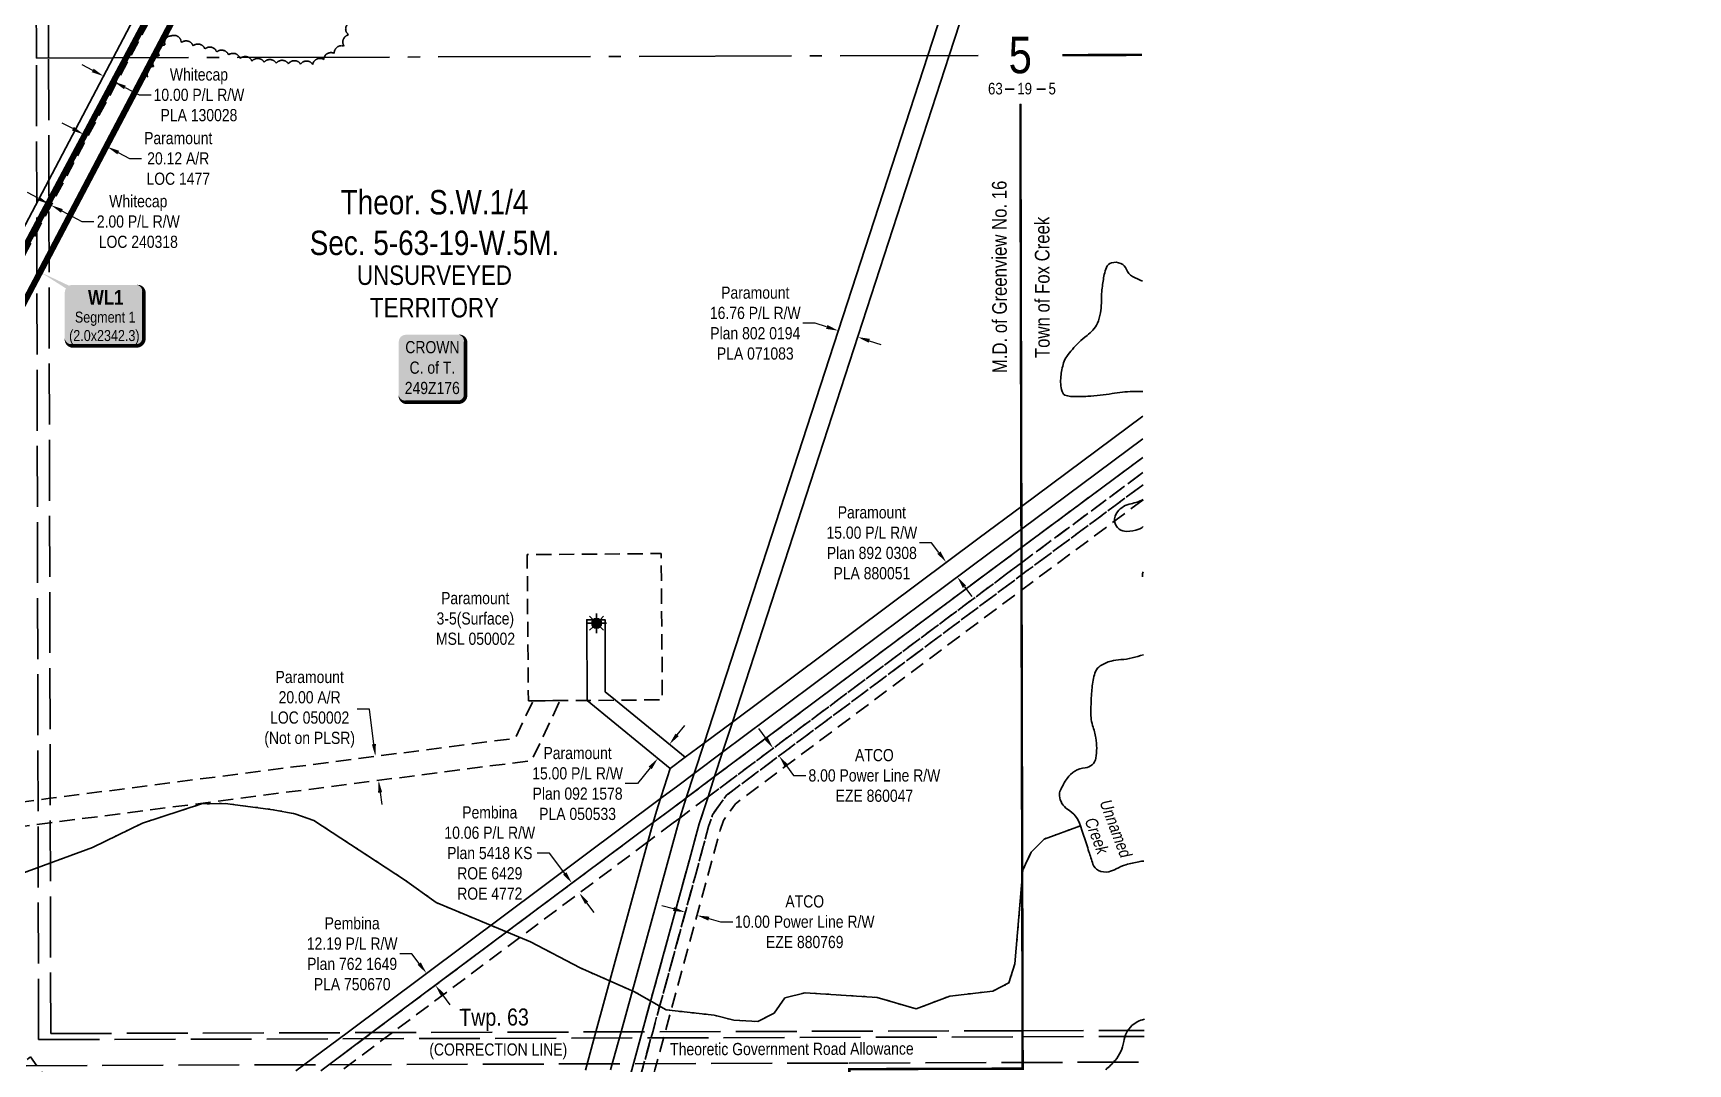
# Model space of a CAD drawing. Extents: x 507881 to 521259, y 6022177 to 6031356.
# Drawn here: x 509786 to 511145, y 6029624 to 6030470 of the extents above; entities that cross this region are included whole.
import ezdxf
from ezdxf.enums import TextEntityAlignment as Align

# ---------------------------------------------------------------- set-up
doc = ezdxf.new("R2010")
doc.units = 0
doc.header["$LTSCALE"] = 5
doc.header["$PDMODE"] = 3
doc.header["$PDSIZE"] = 30
for name, pattern in [('0', [1, 1, 0]), ('BORDER2', [22.225, 6.35, -3.175, 6.35, -3.175, 0, -3.175]), ('foc-ACCESSROAD', [3.75, 2.5, -1.25]), ('foc-FLOWLINE', [3.75, 2.5, -1.25]), ('foc-QUARTERLINE', [33, 25, -3, 2, -3]), ('foc-UNSURVEYED', [12.5, 10, -2.5]), ('foc-WHEELTRACKS', [2, 0.4, -1.6])]:
    doc.linetypes.add(name, pattern=pattern)
doc.layers.get('Defpoints').update_dxf_attribs({"color": 9})
for name, color, linetype in [('10', 1, 'Continuous'), ('9', 3, 'Continuous'), ('AS-OWNER', 7, 'Continuous'), ('C-FLOWLINE', 13, 'foc-FLOWLINE'), ('C-RW', 13, 'Continuous'), ('C-SYMBOL', 7, 'Continuous'), ('CG-NOTES', 7, 'Continuous'), ('D-TXT', 6, 'Continuous'), ('F-AR', 190, 'foc-ACCESSROAD'), ('F-EZE', 190, 'foc-FLOWLINE'), ('F-RW', 190, 'Continuous'), ('F-WS', 190, 'foc-ACCESSROAD'), ('F-WS-S', 190, 'Continuous'), ('L-33', 7, 'Continuous'), ('L-QSEC', 8, 'foc-QUARTERLINE'), ('L-ROAD-T', 7, 'Continuous'), ('L-SECLBL', 7, 'Continuous'), ('L-UNS-T', 3, 'Continuous'), ('L-USEC', 7, 'foc-UNSURVEYED'), ('T-BUSH', 110, '0'), ('T-CREEK', 160, 'Continuous'), ('T-WATER-P3', 160, 'foc-WHEELTRACKS'), ('T-WATER-T', 170, 'Continuous')]:
    doc.layers.add(name, color=color, linetype=linetype)
doc.layers.add('AS-COUNTY', color=7, linetype='BORDER2', lineweight=60, true_color=0xcc33ff)
for name, color, linetype, lineweight in [('C-RW-T', 13, 'Continuous', 9), ('F-AR-T', 190, 'Continuous', 9), ('F-EZE-T', 190, 'Continuous', 9), ('F-RW-T', 190, 'Continuous', 9)]:
    doc.layers.add(name, color=color, linetype=linetype, lineweight=lineweight)
doc.layers.add('P-PROPOSED-WL1', color=7, linetype='Continuous', true_color=0xff1414)
doc.styles.add('175L', font='ARIALN.TTF', dxfattribs={"height": 20})
doc.styles.add('240', font='ARIALN.TTF', dxfattribs={"height": 30})
doc.styles.add('80', font='ARIALN.TTF', dxfattribs={"height": 10})
doc.styles.add('80CG', font='ARIALN.TTF', dxfattribs={"height": 10})
doc.styles.add('80L', font='ARIALN.TTF', dxfattribs={"height": 10})
doc.styles.add('BOLD', font='ARIALNB.TTF')
doc.styles.add('foc-LtypeFont', font='ARIALN.TTF', dxfattribs={"height": 7.35})
doc.styles.add('SIMPLEX', font='ARIALN.TTF')
doc.linetypes.add('foc-TOPO-flowdirection-NOLINE', pattern='A,0,[">",foc-LtypeFont,S=0.3,R=0,X=0,Y=-0.945],-20,[">",foc-LtypeFont,S=0.3,R=0,X=0,Y=-0.945],0', length=20)
doc.dimstyles.new('Compass 5 000', dxfattribs={"dimscale": 5, "dimtxt": 9, "dimasz": 2, "dimexe": 0.2, "dimexo": 0.0625, "dimgap": 0.5, "dimtad": 0, "dimtih": 1, "dimtoh": 1, "dimzin": 0, "dimdsep": 46, "dimtxsty": '80CG', "dimcen": 0.1, "dimse1": 1, "dimse2": 1, "dimclrd": 256, "dimclrt": 256, "dimaunit": 1, "dimadec": 4, "dimazin": 0, "dimtfac": 0.06, "dimtofl": 0, "dimtmove": 0, "dimatfit": 1, "dimfxl": 0.2, "dimtolj": 1, "dimtzin": 0, "dimlwd": -1, "dimarcsym": 0})

# ---------------------------------------------------------------- blocks, each defined once
blk = doc.blocks.new('L-SECLBL')
at = {"layer": '9', "color": 7}
for p, q in [((-5.1, -27.8), (-12.3, -27.8)), ((20.7, -27.8), (13.5, -27.8))]:
    blk.add_line(p, q, dxfattribs=at)
at = {"layer": '10', "color": 2, "style": 'SIMPLEX'}
blk.add_attdef('SEC', text='', height=30, dxfattribs=at).set_placement((0, 0), align=Align.MIDDLE)
at = {"layer": '10', "color": 5, "style": '80L'}
blk.add_attdef('TWP', text='', height=9.5, dxfattribs=at).set_placement((-14.4, -27.4), align=Align.MIDDLE_RIGHT)
blk.add_attdef('RGE', text='', height=9.5, dxfattribs=at).set_placement((3.6, -27.4), align=Align.MIDDLE_CENTER)
blk.add_attdef('MER', text='', height=9.5, dxfattribs=at).set_placement((23.2, -27.4), align=Align.MIDDLE_LEFT)
blk = doc.blocks.new('*D1005')
at = {"layer": 'Defpoints', "color": 0, "transparency": 16777216}
for p in [(510033.2, 6029871.8), (510035.8, 6029852), (510069.6, 6029856.4)]:
    blk.add_point(p, dxfattribs=at)
at = {"layer": 'F-AR-T', "transparency": 16777216}
for p, q in [((510062.1, 6029914.8), (510052.1, 6029914.8)), ((510065.8, 6029886.1), (510062.1, 6029914.8)), ((510070.9, 6029846.5), (510072.2, 6029836.6))]:
    blk.add_line(p, q, dxfattribs=at)
for points in [[(510067.4, 6029886.3), (510064.1, 6029885.9), (510067, 6029876.2)], [(510072.5, 6029846.7), (510069.2, 6029846.3), (510069.6, 6029856.4)]]:
    blk.add_solid(points, dxfattribs=at)
at = {"layer": 'F-AR-T', "transparency": 16777216, "insert": (510013, 6029914.8), "char_height": 10, "attachment_point": 5, "style": '80CG'}
blk.add_mtext('\\A1;Paramount\\P20.00 A/R\\PLOC 050002\\P(Not on PLSR)', dxfattribs=at)
blk = doc.blocks.new('*D1006')
at = {"layer": 'Defpoints', "color": 0, "transparency": 16777216}
for p in [(509816.5, 6030366.3), (509847, 6030376.5), (509836.2, 6030355.9)]:
    blk.add_point(p, dxfattribs=at)
at = {"layer": 'F-AR-T', "transparency": 16777216}
for p, q in [((509818.5, 6030391.5), (509809.7, 6030396.1)), ((509855.8, 6030371.8), (509865, 6030367)), ((509865, 6030367), (509875, 6030367))]:
    blk.add_line(p, q, dxfattribs=at)
for points in [[(509819.3, 6030393), (509817.8, 6030390), (509827.4, 6030386.8)], [(509856.6, 6030373.3), (509855.1, 6030370.4), (509847, 6030376.5)]]:
    blk.add_solid(points, dxfattribs=at)
at = {"layer": 'F-AR-T', "transparency": 16777216, "insert": (509905.1, 6030367), "char_height": 10, "attachment_point": 5, "style": '80CG'}
blk.add_mtext('\\A1;Paramount\\P20.12 A/R\\PLOC 1477', dxfattribs=at)
blk = doc.blocks.new('*D1009')
at = {"layer": 'Defpoints', "color": 0, "transparency": 16777216}
for p in [(510322.2, 6029751), (510331.1, 6029745.5), (510331.9, 6029748.4)]:
    blk.add_point(p, dxfattribs=at)
at = {"layer": 'F-EZE-T', "transparency": 16777216}
for p, q in [((510311.8, 6029750.8), (510302.1, 6029753.4)), ((510340.7, 6029742.9), (510350.4, 6029740.3)), ((510350.4, 6029740.3), (510360.4, 6029740.3))]:
    blk.add_line(p, q, dxfattribs=at)
for points in [[(510312.2, 6029752.4), (510311.3, 6029749.2), (510321.4, 6029748.2)], [(510341.2, 6029744.5), (510340.3, 6029741.3), (510331.1, 6029745.5)]]:
    blk.add_solid(points, dxfattribs=at)
at = {"layer": 'F-EZE-T', "transparency": 16777216, "insert": (510419.5, 6029740.3), "char_height": 10, "attachment_point": 5, "style": '80CG'}
blk.add_mtext('\\A1;ATCO\\P10.00 Power Line R/W\\PEZE 880769', dxfattribs=at)
blk = doc.blocks.new('*D1010')
at = {"layer": 'Defpoints', "color": 0, "transparency": 16777216}
for p in [(510391.5, 6029881.3), (510398.4, 6029876.4), (510396.3, 6029874.8)]:
    blk.add_point(p, dxfattribs=at)
at = {"layer": 'F-EZE-T', "transparency": 16777216}
for p, q in [((510387.7, 6029890.9), (510381.7, 6029898.9)), ((510404.4, 6029868.4), (510410.4, 6029860.4)), ((510410.4, 6029860.4), (510420.4, 6029860.4))]:
    blk.add_line(p, q, dxfattribs=at)
for points in [[(510389, 6029891.9), (510386.3, 6029889.9), (510393.6, 6029882.8)], [(510405.8, 6029869.4), (510403.1, 6029867.4), (510398.4, 6029876.4)]]:
    blk.add_solid(points, dxfattribs=at)
at = {"layer": 'F-EZE-T', "transparency": 16777216, "insert": (510476.7, 6029860.4), "char_height": 10, "attachment_point": 5, "style": '80CG'}
blk.add_mtext('\\A1;ATCO\\P8.00 Power Line R/W\\PEZE 860047', dxfattribs=at)
blk = doc.blocks.new('*D1019')
at = {"layer": 'Defpoints', "color": 0, "transparency": 16777216}
for p in [(510446.2, 6030223.1), (510462.2, 6030217.9), (510463, 6030220.4)]:
    blk.add_point(p, dxfattribs=at)
at = {"layer": 'F-RW-T', "transparency": 16777216}
for p, q in [((510428, 6030231.8), (510418, 6030231.8)), ((510437.5, 6030228.7), (510428, 6030231.8)), ((510472.5, 6030217.3), (510482, 6030214.2))]:
    blk.add_line(p, q, dxfattribs=at)
for points in [[(510438.1, 6030230.3), (510437, 6030227.1), (510447.1, 6030225.6)], [(510473, 6030218.9), (510472, 6030215.7), (510463, 6030220.4)]]:
    blk.add_solid(points, dxfattribs=at)
at = {"layer": 'F-RW-T', "transparency": 16777216, "insert": (510378.9, 6030231.8), "char_height": 10, "attachment_point": 5, "style": '80CG'}
blk.add_mtext('\\A1;Paramount\\P16.76 P/L R/W\\PPlan 802 0194\\PPLA 071083', dxfattribs=at)
blk = doc.blocks.new('*D1020')
at = {"layer": 'Defpoints', "color": 0, "transparency": 16777216}
for p in [(510298.2, 6029894.3), (510288.8, 6029882.7), (510298.9, 6029874.4)]:
    blk.add_point(p, dxfattribs=at)
at = {"layer": 'F-RW-T', "transparency": 16777216}
for p, q in [((510314.7, 6029893.8), (510321.1, 6029901.5)), ((510292.6, 6029866.7), (510282.1, 6029853.8)), ((510282.1, 6029853.8), (510272.1, 6029853.8))]:
    blk.add_line(p, q, dxfattribs=at)
for points in [[(510313.4, 6029894.8), (510316, 6029892.7), (510308.4, 6029886)], [(510291.3, 6029867.7), (510293.9, 6029865.6), (510298.9, 6029874.4)]]:
    blk.add_solid(points, dxfattribs=at)
at = {"layer": 'F-RW-T', "transparency": 16777216, "insert": (510233, 6029853.8), "char_height": 10, "attachment_point": 5, "style": '80CG'}
blk.add_mtext('\\A1;Paramount\\P15.00 P/L R/W\\PPlan 092 1578\\PPLA 050533', dxfattribs=at)
blk = doc.blocks.new('*D1021')
at = {"layer": 'Defpoints', "color": 0, "transparency": 16777216}
for p in [(510108.9, 6029698), (510109, 6029698), (510116.3, 6029688.2)]:
    blk.add_point(p, dxfattribs=at)
at = {"layer": 'F-RW-T', "transparency": 16777216}
for p, q in [((510097, 6029714), (510087, 6029714)), ((510103, 6029706), (510097, 6029714)), ((510122.2, 6029680.2), (510128.2, 6029672.2))]:
    blk.add_line(p, q, dxfattribs=at)
for points in [[(510104.3, 6029707), (510101.6, 6029705), (510108.9, 6029698)], [(510123.6, 6029681.2), (510120.9, 6029679.2), (510116.2, 6029688.2)]]:
    blk.add_solid(points, dxfattribs=at)
at = {"layer": 'F-RW-T', "transparency": 16777216, "insert": (510047.9, 6029714), "char_height": 10, "attachment_point": 5, "style": '80CG'}
blk.add_mtext('\\A1;Pembina\\P12.19 P/L R/W\\PPlan 762 1649\\PPLA 750670', dxfattribs=at)
blk = doc.blocks.new('*D1022')
at = {"layer": 'Defpoints', "color": 0, "transparency": 16777216}
for p in [(510228.4, 6029772), (510209.1, 6029757.6), (510215.2, 6029749.5)]:
    blk.add_point(p, dxfattribs=at)
at = {"layer": 'F-RW-T', "transparency": 16777216}
for p, q in [((510209.9, 6029796.7), (510199.9, 6029796.7)), ((510222.4, 6029780), (510209.9, 6029796.7)), ((510240.4, 6029755.9), (510246.4, 6029747.9))]:
    blk.add_line(p, q, dxfattribs=at)
for points in [[(510223.8, 6029781), (510221.1, 6029779), (510228.4, 6029772)], [(510241.7, 6029756.9), (510239.1, 6029754.9), (510234.4, 6029763.9)]]:
    blk.add_solid(points, dxfattribs=at)
at = {"layer": 'F-RW-T', "transparency": 16777216, "insert": (510160.9, 6029796.7), "char_height": 10, "attachment_point": 5, "style": '80CG'}
blk.add_mtext('\\A1;Pembina\\P10.06 P/L R/W\\PPlan 5418 KS\\PROE 6429\\PROE 4772', dxfattribs=at)
blk = doc.blocks.new('*D1023')
at = {"layer": 'Defpoints', "color": 0, "transparency": 16777216}
for p in [(510534.2, 6030034.3), (510535.7, 6030035.4), (510543.1, 6030022.3)]:
    blk.add_point(p, dxfattribs=at)
at = {"layer": 'F-RW-T', "transparency": 16777216}
for p, q in [((510523.7, 6030051.4), (510513.7, 6030051.4)), ((510529.7, 6030043.4), (510523.7, 6030051.4)), ((510550.6, 6030015.4), (510556.6, 6030007.4))]:
    blk.add_line(p, q, dxfattribs=at)
for points in [[(510531, 6030044.4), (510528.4, 6030042.4), (510535.7, 6030035.4)], [(510552, 6030016.4), (510549.3, 6030014.4), (510544.7, 6030023.4)]]:
    blk.add_solid(points, dxfattribs=at)
at = {"layer": 'F-RW-T', "transparency": 16777216, "insert": (510474.6, 6030051.4), "char_height": 10, "attachment_point": 5, "style": '80CG'}
blk.add_mtext('\\A1;Paramount\\P15.00 P/L R/W\\PPlan 892 0308\\PPLA 880051', dxfattribs=at)
blk = doc.blocks.new('*D1028')
at = {"layer": 'C-RW-T', "transparency": 16777216}
for p, q in [((509834.9, 6030439.3), (509826.1, 6030443.9)), ((509861.4, 6030425.4), (509873, 6030419.2)), ((509873, 6030419.2), (509883, 6030419.2))]:
    blk.add_line(p, q, dxfattribs=at)
for points in [[(509835.7, 6030440.7), (509834.1, 6030437.8), (509843.8, 6030434.6)], [(509862.1, 6030426.8), (509860.6, 6030423.9), (509852.5, 6030430)]]:
    blk.add_solid(points, dxfattribs=at)
at = {"layer": 'Defpoints', "color": 0, "transparency": 16777216}
for p in [(509839.8, 6030427.1), (509848.5, 6030422.5), (509852.5, 6030430)]:
    blk.add_point(p, dxfattribs=at)
at = {"layer": 'C-RW-T', "transparency": 16777216, "insert": (509922.1, 6030419.2), "char_height": 10, "attachment_point": 5, "style": '80CG'}
blk.add_mtext('\\A1;Whitecap\\P10.00 P/L R/W\\PPLA 130028', dxfattribs=at)
blk = doc.blocks.new('*D1277')
at = {"layer": 'C-RW-T', "transparency": 16777216}
for p, q in [((509790.1, 6030334.3), (509781.3, 6030339)), ((509809.6, 6030323.9), (509825.9, 6030315.2)), ((509825.9, 6030315.2), (509835.9, 6030315.2))]:
    blk.add_line(p, q, dxfattribs=at)
for points in [[(509790.9, 6030335.7), (509789.4, 6030332.8), (509799, 6030329.6)], [(509810.3, 6030325.4), (509808.8, 6030322.5), (509800.7, 6030328.6)]]:
    blk.add_solid(points, dxfattribs=at)
at = {"layer": 'Defpoints', "color": 0, "transparency": 16777216}
for p in [(509807.2, 6030345.1), (509809, 6030344.1), (509800.7, 6030328.6)]:
    blk.add_point(p, dxfattribs=at)
at = {"layer": 'C-RW-T', "transparency": 16777216, "insert": (509872.3, 6030315.2), "char_height": 10, "attachment_point": 5, "style": '80CG'}
blk.add_mtext('\\A1;Whitecap\\P2.00 P/L R/W\\PLOC 240318', dxfattribs=at)
blk = doc.blocks.new('GAS')
h = blk.add_hatch(color=255)
h.dxf.hatch_style = 1
edge = h.paths.add_edge_path()
edge.add_arc((0, 0), 0.9, 0, 360)
for p, q in [((-0.81, 0), (-1.62, 0)), ((-0.57, 0.57), (-1.14, 1.14)), ((0, 0.81), (0, 1.62)), ((0.57, 0.57), (1.14, 1.14)), ((1.62, 0), (0.81, 0)), ((-0.57, -0.57), (-1.14, -1.14)), ((0, -0.81), (0, -1.62)), ((1.14, -1.14), (0.57, -0.57))]:
    blk.add_line(p, q)
blk.add_circle((0, 0), 0.8)
blk = doc.blocks.new('*U1415')
h = blk.add_hatch(color=255)
edge = h.paths.add_edge_path()
edge.add_line((-21.5, -28.5), (21.5, -28.5))
edge.add_arc((21.5, -22.5), 6, 270, 360)
edge.add_line((27.5, -22.5), (27.5, 21))
edge.add_arc((21.5, 21), 6, 0, 90)
edge.add_line((21.5, 27), (-21.5, 27))
edge.add_arc((-21.5, 21), 6, 90, 180)
edge.add_line((-27.5, 21), (-27.5, -22.5))
edge.add_arc((-21.5, -22.5), 6, 180, 270)
at = {"color": 14, "flags": 128}
blk.add_lwpolyline([(-21.5, -28.5, 3, 3, 0), (21.5, -28.5, 3, 3, 0.414214), (27.5, -22.5, 3, 3, 0), (27.5, 21, 3, 0, 0.414214), (21.5, 27, 0, 0, 0), (-21.5, 27, 0, 0, 0.414214), (-27.5, 21, 0, 0, 0), (-27.5, -22.5, 0, 3, 0.414214)], format="xyseb", close=True, dxfattribs=at)
at = {"color": 14, "style": '80'}
blk.add_attdef('ENTER_TEXT_001', (-26.8, -4.9), '', height=10, dxfattribs=at)
blk = doc.blocks.new('*U1602')
h = blk.add_hatch(color=254)
edge = h.paths.add_edge_path()
edge.add_line((-26.5, -31.6), (26.5, -31.6))
edge.add_arc((26.5, -25.6), 6, 270, 360)
edge.add_line((32.5, -25.6), (32.5, 12.5))
edge.add_arc((26.5, 12.5), 6, 0, 90)
edge.add_line((26.5, 18.5), (-26.5, 18.5))
edge.add_arc((-26.5, 12.5), 6, 90, 180)
edge.add_line((-32.5, 12.5), (-32.5, -25.6))
edge.add_arc((-26.5, -25.6), 6, 180, 270)
at = {"color": 1, "true_color": 0xff1414, "flags": 128}
blk.add_lwpolyline([(-52.8, 29.1, 0, 7.5, 0), (0, 0, 0, 0, 0)], format="xyseb", dxfattribs=at)
blk.add_lwpolyline([(-26.5, -31.6, 3, 3, 0), (26.5, -31.6, 3, 3, 0.414214), (32.5, -25.6, 3, 3, 0), (32.5, 12.5, 3, 0, 0.414214), (26.5, 18.5, 0, 0, 0), (-26.5, 18.5, 0, 0, 0.414214), (-32.5, 12.5, 0, 0, 0), (-32.5, -25.6, 0, 3, 0.414214)], format="xyseb", close=True, dxfattribs=at)
at = {"color": 1, "true_color": 0xff1414}
for tag, p, height, style in [('TEMP_AREA_W1_001', (-9.2, 2.2), 12, 'BOLD'), ('ENTER_TEXT_001', (-30.7, -13.1), 9, '80')]:
    blk.add_attdef(tag, p, '', height=height, dxfattribs=dict(at, style=style))

msp = doc.modelspace()

# ---------------------------------------------------------------- linework, layer by layer
at = {"layer": 'AS-COUNTY', "const_width": 1.999, "flags": 128}
msp.add_lwpolyline([(510631.108, 6030451.866), (510696.472, 6030452.039)], dxfattribs=at)
at = {"layer": 'AS-COUNTY', "flags": 128}
msp.add_lwpolyline([(512985.752, 6027127.472, 1.999, 1.999, 0), (512915.861, 6027164.035, 1.999, 1.999, 0), (512885.658, 6027179.836, 1.999, 1.999, 0), (512863.108, 6027191.633, 1.999, 1.999, 0), (512399.958, 6027433.921, 1.999, 1.999, 0), (512191.451, 6027543.028, 1.999, 1.999, 0), (512083.236, 6027599.097, 1.999, 1.999, 0), (511888.222, 6027700.143, 1.999, 1.999, 0), (511697.417, 6027799.933, 1.999, 1.999, 0), (511332.082, 6027990.956, 1.999, 1.999, 0), (511291.068, 6028012.401, 1.999, 1.999, 0), (511269.555, 6028023.649, 1.999, 1.999, 0), (511264.59, 6028026.246, 1.999, 1.999, 0), (511260.87, 6028028.192, 1.999, 1.999, 0), (511258.984, 6028794.918, 1.999, 1.999, 0), (510457.97, 6028792.353, 1.999, 1.999, 0), (510456.082, 6029619.288, 1.999, 1.999, 0), (510598.436, 6029619.738, 1.999, 1.999, 0), (510596.574, 6030411.774, 0, 0, 0)], format="xyseb", dxfattribs=at)
at = {"layer": 'C-FLOWLINE', "flags": 128}
msp.add_lwpolyline([(509999.694, 6031354.24), (509995.852, 6031252.551), (509965.416, 6030883.742), (509955.52, 6030751.727), (509976.244, 6030683.208), (509978.877, 6030663.272), (509981.024, 6030643.683), (510022.952, 6030621.605), (509993.6, 6030565.861), (509953.782, 6030586.827), (509937.878, 6030556.623), (509924.003, 6030564.041), (509671.623, 6030090.788), (509629.481, 6030112.951), (509628.55, 6030111.181), (509672.452, 6030088.092), (509924.826, 6030561.334), (509938.71, 6030553.91), (509954.62, 6030584.125), (509994.437, 6030563.159), (510025.654, 6030622.443), (509982.896, 6030644.957), (509980.863, 6030663.512), (509978.205, 6030683.631), (509957.542, 6030751.949), (509967.41, 6030883.585), (509997.848, 6031252.431), (510001.696, 6031354.246)], dxfattribs=at)
at = {"layer": 'C-RW'}
for points in [[(509768.846, 6030292.089), (509798.881, 6030349.24), (509851.637, 6030449.62), (509954.39, 6030645.14), (509951.688, 6030661.645), (509949.678, 6030676.498), (509928.637, 6030748.885), (509933.724, 6030816.95), (509934.47, 6030826.929), (509934.69, 6030829.883), (509869.874, 6030834.724), (509878.227, 6030946.399), (509943.037, 6030941.567), (509966.396, 6031254.131), (509967.035, 6031262.698), (509906.086, 6031353.916)], [(509924.091, 6031353.968), (509977.484, 6031274.058), (509976.467, 6031254.728), (509976.426, 6031254.159), (509951.892, 6030925.865), (509892.067, 6030930.326), (509885.951, 6030848.565), (509945.781, 6030844.097), (509944.462, 6030826.45), (509943.716, 6030816.471), (509938.745, 6030749.96), (509960.04, 6030678.179), (509960.163, 6030677.206), (509962.17, 6030662.345), (509964.721, 6030643.371), (509862.843, 6030449.652), (509798.926, 6030328.12), (509768.892, 6030271.004)]]:
    msp.add_lwpolyline(points, dxfattribs=at)
at = {"layer": 'F-AR', "flags": 128}
for points in [[(510003.195, 6031354.196), (509999.417, 6031254.224), (509999.346, 6031252.341), (509968.836, 6030882.54), (509959.059, 6030752.116), (509979.676, 6030683.949), (509980.341, 6030678.574), (509982.352, 6030663.692), (509985.533, 6030639.613), (509885.541, 6030449.715), (509799.02, 6030285.407), (509768.985, 6030228.367), (509697.207, 6030092.045), (509687.887, 6030074.347), (509548.251, 6029809.179), (509536.725, 6029787.519), (509461.459, 6029647.573), (509449.765, 6029625.834), (509444.098, 6029614.861), (509353.348, 6029439.179), (509352.887, 6029438.286), (509344.96, 6029422.942), (509344.625, 6029422.293), (509283.899, 6029304.741), (509241.316, 6029223.606), (509234.394, 6029210.412), (509227.429, 6029197.148), (509221.766, 6029186.359), (509210.92, 6029165.695), (509197.541, 6029140.204), (509193.804, 6029133.083), (509190.179, 6029126.177), (509188.658, 6029123.276), (509183.532, 6029113.512), (509165.751, 6029122.936), (509170.88, 6029132.698), (509175.508, 6029141.526), (509178.41, 6029147.055), (509179.714, 6029149.541), (509192.804, 6029174.482), (509203.937, 6029195.694), (509209.609, 6029206.5), (509216.522, 6029219.672), (509219.92, 6029226.145), (509223.49, 6029232.946), (509229.216, 6029243.857), (509266.049, 6029314.034), (509326.763, 6029431.635), (509335.226, 6029447.945), (509418.096, 6029608.374), (509421.337, 6029614.644), (509431.821, 6029634.945), (509438.597, 6029647.507), (509499.619, 6029760.705), (509515.461, 6029790.39), (509557.576, 6029869.436), (509566.985, 6029887.102), (509667.135, 6030085.283), (509676.156, 6030103.136), (509681.292, 6030113.3), (509768.878, 6030277.103), (509798.915, 6030333.279), (509861.139, 6030449.647), (509964.721, 6030643.371), (509962.17, 6030662.345), (509960.163, 6030677.206), (509960.04, 6030678.179), (509938.745, 6030749.96), (509943.716, 6030816.471), (509944.462, 6030826.45), (509945.781, 6030844.097), (509951.892, 6030925.865), (509976.426, 6031254.159), (509976.467, 6031254.728), (509977.484, 6031274.058), (509981.693, 6031354.134)], [(509981.535, 6031036.461), (509968.836, 6030882.54), (509959.059, 6030752.116), (509979.676, 6030683.949), (509980.341, 6030678.574), (509982.352, 6030663.692), (509985.533, 6030639.613), (509885.541, 6030449.715), (509799.02, 6030285.407), (509768.985, 6030228.367), (509697.207, 6030092.045), (509687.887, 6030074.347), (509548.251, 6029809.179), (509536.725, 6029787.519), (509461.459, 6029647.573), (509449.765, 6029625.834), (509444.098, 6029614.861), (509392.979, 6029515.901)]]:
    msp.add_lwpolyline(points, dxfattribs=at)
at = {"layer": 'F-AR'}
for points in [[(510022.114, 6029617.893), (510064.179, 6029649.312), (510295.121, 6029821.813), (510307.386, 6029830.974), (510320.14, 6029840.5), (510322.257, 6029842.081), (510345.529, 6029859.464), (510579.154, 6030033.963), (510597.428, 6030047.531), (510697.198, 6030121.611)], [(510022.114, 6029617.893), (510064.179, 6029649.312), (510295.121, 6029821.813), (510307.386, 6029830.974), (510320.14, 6029840.5), (510322.257, 6029842.081), (510345.529, 6029859.464), (510579.154, 6030033.963), (510597.428, 6030047.531), (510697.198, 6030121.611)], [(510697.228, 6030109.111), (510597.457, 6030035.032), (510585.193, 6030025.911), (510340.135, 6029842.884), (510324.236, 6029831.011), (510316.861, 6029825.503), (510311.53, 6029821.521), (510290.795, 6029806.033), (510081.044, 6029649.36), (510038.985, 6029617.947)], [(510697.228, 6030109.111), (510597.457, 6030035.032), (510585.193, 6030025.911), (510340.135, 6029842.884), (510324.236, 6029831.011), (510316.861, 6029825.503), (510311.53, 6029821.521), (510290.795, 6029806.033), (510081.044, 6029649.36), (510038.985, 6029617.947)]]:
    msp.add_lwpolyline(points, dxfattribs=at)
at = {"layer": 'F-AR', "flags": 128}
msp.add_lwpolyline([(509769.879, 6029817.667), (509536.719, 6029787.529), (509548.252, 6029809.176), (509769.835, 6029837.772), (509799.985, 6029841.663), (510181.815, 6029890.939), (510196.376, 6029921.724), (510218.591, 6029921.906), (510204.69, 6029892.517), (510195.296, 6029872.656), (509800.029, 6029821.564), (509769.879, 6029817.667)], close=True, dxfattribs=at)
at = {"layer": 'F-EZE', "flags": 128}
for points in [[(510697.251, 6030099.162), (510602.239, 6030028.614), (510597.48, 6030025.061), (510355.342, 6029844.254), (510343.72, 6029828.045), (510340.58, 6029818.397), (510336.361, 6029802.922), (510329.967, 6029779.468), (510294.665, 6029649.976), (510286.148, 6029618.737), (510208.575, 6029334.183), (510202.841, 6029313.152), (510115.597, 6028993.17), (510121.553, 6028993.109), (510119.986, 6028987.322), (510110.413, 6028987.422), (510106.901, 6028974.448), (510100.901, 6028974.514), (510102.738, 6028981.279), (510092.411, 6028981.408), (510085.433, 6028981.491), (510064.772, 6028981.757), (510046.811, 6028981.984), (510043.869, 6028982.021), (510027.776, 6028982.223), (510024.938, 6028982.26), (509815.073, 6028984.911), (509815.037, 6028999.917), (510016.423, 6028997.371), (510035.458, 6028997.131), (510068.872, 6028996.71), (510089.534, 6028996.445), (510106.84, 6028996.229), (510193.37, 6029311.776), (510199.139, 6029332.813), (510277.526, 6029618.709), (510286.094, 6029649.95), (510324.825, 6029791.198), (510331.272, 6029814.711), (510332.913, 6029820.694), (510340.135, 6029842.884), (510585.193, 6030025.911), (510597.457, 6030035.032), (510697.228, 6030109.111)], [(510697.281, 6030086.725), (510608.212, 6030020.592), (510597.51, 6030012.6), (510362.567, 6029837.167), (510352.751, 6029823.476), (510350.166, 6029815.532), (510305.041, 6029650.005), (510296.524, 6029618.77), (510219.369, 6029335.755), (510213.635, 6029314.724), (510128.655, 6029003.038), (510134.586, 6029002.975), (510127.619, 6028977.239), (510118.046, 6028977.339), (510114.534, 6028964.365), (510098.147, 6028964.537), (510087.872, 6028964.644), (510092.411, 6028981.408), (510102.738, 6028981.279), (510100.903, 6028974.513), (510106.901, 6028974.448), (510110.413, 6028987.422), (510119.986, 6028987.322), (510121.553, 6028993.109), (510115.597, 6028993.17), (510202.841, 6029313.154), (510208.574, 6029334.185), (510286.147, 6029618.736), (510294.665, 6029649.976), (510329.967, 6029779.468), (510336.361, 6029802.922), (510340.58, 6029818.397), (510343.72, 6029828.045), (510355.342, 6029844.254), (510597.48, 6030025.061), (510602.239, 6030028.614), (510697.251, 6030099.162)]]:
    msp.add_lwpolyline(points, dxfattribs=at)
at = {"layer": 'F-RW'}
for points in [[(510260.142, 6029618.653), (510268.711, 6029649.9), (510314.139, 6029815.571), (510316.861, 6029825.503), (510321.054, 6029838.383), (510322.257, 6029842.081), (510328.797, 6029862.175), (510336.841, 6029886.891), (510520.579, 6030451.542), (510595.928, 6030683.099), (510603.1, 6030705.14), (510607.738, 6030719.408), (510608.095, 6030720.505), (510608.893, 6030722.95), (510695.154, 6030988.043)], [(510695.28, 6030934.295), (510596.054, 6030629.359), (510538.21, 6030451.594), (510360.111, 6029904.275), (510352.067, 6029879.556), (510345.529, 6029859.464), (510340.135, 6029842.884), (510332.913, 6029820.694), (510331.272, 6029814.711), (510324.825, 6029791.198), (510286.094, 6029649.95), (510277.526, 6029618.709)], [(510239.395, 6029618.587), (510247.968, 6029649.84), (510290.795, 6029806.033), (510295.121, 6029821.813), (510297.703, 6029831.227), (510301.023, 6029841.43), (510301.617, 6029843.255), (510309.069, 6029866.149), (510321.457, 6029875.402), (510336.841, 6029886.891), (510360.111, 6029904.275), (510562.712, 6030055.606), (510597.348, 6030081.321), (510697.119, 6030155.4)], [(510001.656, 6029617.828), (510043.737, 6029649.253), (510301.023, 6029841.43), (510302.287, 6029842.374), (510315.176, 6029852.001), (510328.797, 6029862.175), (510352.067, 6029879.556), (510571.908, 6030043.76), (510597.392, 6030062.681), (510697.163, 6030136.76)], [(510697.163, 6030136.76), (510597.392, 6030062.681), (510571.908, 6030043.76), (510352.067, 6029879.556), (510328.797, 6029862.175), (510322.257, 6029842.081), (510321.054, 6029838.383), (510316.861, 6029825.503), (510314.139, 6029815.571), (510268.711, 6029649.9), (510260.142, 6029618.653)], [(510697.198, 6030121.611), (510597.428, 6030047.531), (510579.154, 6030033.963), (510345.529, 6029859.464), (510322.257, 6029842.081), (510320.14, 6029840.5), (510307.386, 6029830.974), (510295.121, 6029821.813), (510064.179, 6029649.312), (510022.114, 6029617.893)]]:
    msp.add_lwpolyline(points, dxfattribs=at)
at = {"layer": 'F-RW', "flags": 128}
msp.add_lwpolyline([(510321.457, 6029875.402), (510309.069, 6029866.149), (510240.786, 6029921.992), (510240.554, 6029988.231), (510255.557, 6029988.282), (510255.761, 6029929.09), (510264.144, 6029922.219), (510321.457, 6029875.402)], close=True, dxfattribs=at)
at = {"layer": 'F-WS', "flags": 128}
for points in [[(510196.376, 6029921.724), (510192.576, 6029921.693), (510191.59, 6030041.717), (510301.611, 6030042.621), (510302.598, 6029922.598), (510264.144, 6029922.219), (510240.786, 6029921.992), (510218.591, 6029921.906), (510196.376, 6029921.724)], [(509723.252, 6029409.897), (509707.181, 6029397.896), (509698.212, 6029409.856), (509665.592, 6029453.384), (509635.348, 6029493.879), (509623.508, 6029509.732), (509635.296, 6029518.535), (509665.408, 6029541.025), (509767.256, 6029617.093), (509770.311, 6029619.374), (509783.665, 6029629.348), (509792.758, 6029617.172), (509867.246, 6029517.44), (509859.298, 6029511.505), (509747.139, 6029427.738), (509731.115, 6029415.771), (509726.431, 6029412.271), (509723.252, 6029409.897)]]:
    msp.add_lwpolyline(points, close=True, dxfattribs=at)
at = {"layer": 'L-QSEC', "flags": 128}
for points in [[(509788.612, 6030449.429), (510561.841, 6030451.656)], [(510631.09, 6030451.856), (510696.419, 6030452.045)], [(510596.568, 6030411.796), (510598.363, 6029650.867)]]:
    msp.add_lwpolyline(points, dxfattribs=at)
at = {"layer": 'L-USEC'}
for p, q in [((509788.612, 6030449.429), (509786.851, 6031253.611)), ((509798.667, 6030449.451), (509796.905, 6031253.633)), ((509790.367, 6029643.51), (509788.612, 6030449.429)), ((509800.411, 6029648.545), (509798.667, 6030449.451)), ((509790.367, 6029643.51), (510598.378, 6029645.84)), ((509800.411, 6029648.545), (510598.363, 6029650.867)), ((510598.363, 6029650.867), (510698.309, 6029651.155)), ((510598.378, 6029645.84), (510698.324, 6029646.127)), ((509655.188, 6029621.763), (510456.066, 6029624.315)), ((510456.066, 6029624.315), (510698.388, 6029625.085))]:
    msp.add_line(p, q, dxfattribs=at)
at = {"layer": 'P-PROPOSED-WL1', "const_width": 4.997, "flags": 128}
msp.add_lwpolyline([(509210.021, 6029166.131), (509460.576, 6029648.04), (509536.081, 6029788.454), (509638.861, 6029801.74), (509636.56, 6029819.565), (509546.471, 6029807.939), (509939.617, 6030554.559), (509923.092, 6030563.395), (509799.797, 6030332.809), (509670.69, 6030090.149), (509646.727, 6030102.752)], dxfattribs=at)
at = {"layer": 'T-BUSH', "flags": 128}
msp.add_lwpolyline([(509880.126, 6030433.816, -0.52056705), (509884.824, 6030442.644, -0.52056705), (509889.521, 6030451.472, -0.52056705), (509894.219, 6030460.3, -0.52056705), (509899.334, 6030467.653, -0.52056705), (509907.683, 6030462.154, -0.52056705), (509917.318, 6030459.485, -0.52056705), (509927.004, 6030456.999, -0.52056705), (509936.691, 6030454.513, -0.52056705), (509946.377, 6030452.028, -0.52056705), (509955.942, 6030449.115, -0.52056705), (509965.651, 6030446.951, -0.52056705), (509975.612, 6030446.062, -0.52056705), (509985.572, 6030445.173, -0.52056705), (509995.565, 6030444.838, -0.52056705), (510005.561, 6030444.548, -0.52056705), (510015.557, 6030444.259, -0.52056705), (510024.508, 6030448.399, -0.52056705), (510033.19, 6030453.351, -0.52056705), (510041.182, 6030459.333, -0.52056705), (510045.02, 6030468.561, -0.52056705), (510045.086, 6030478.115, -0.52056705), (510042.453, 6030487.762, -0.52056705), (510036.647, 6030495.88, -0.52056705), (510031.066, 6030504.068, -0.52056705), (510029.978, 6030513.925, -0.52056705), (510032.241, 6030523.665, -0.52056705), (510034.503, 6030533.406, -0.52056705), (510039.323, 6030542.029, -0.52056705), (510044.748, 6030550.418, -0.52056705), (510049.363, 6030559.29, -0.52056705), (510050.158, 6030569.18, -0.52056705), (510049.491, 6030579.076, -0.52056705), (510046.565, 6030588.586, -0.52056705), (510042.241, 6030597.546, -0.52056705), (510045.127, 6030606.463, -0.52056705), (510044.322, 6030616.273, -0.52056705), (510039.438, 6030624.529, -0.52056705), (510031.489, 6030630.327, -0.52056705), (510022.297, 6030634.264, -0.52056705), (510012.964, 6030637.815, -0.52056705), (510003.385, 6030640.688, -0.52056705), (509993.967, 6030644.05, -0.52056705), (509988.645, 6030651.656, -0.52056705), (509993.336, 6030659.762, -0.52056705), (510002.953, 6030661.889, -0.52056705), (510012.93, 6030662.559, -0.52056705), (510022.908, 6030663.228, -0.52056705), (510032.886, 6030663.897, -0.52056705), (510042.863, 6030664.567, -0.52056705), (510052.841, 6030665.236, -0.52056705), (510062.818, 6030665.905, -0.52056705), (510072.796, 6030666.575, -0.52056705), (510082.773, 6030667.244, -0.52056705), (510092.751, 6030667.913, -0.52056705), (510102.729, 6030668.583, -0.52056705), (510112.706, 6030669.252, -0.52056705), (510122.684, 6030669.921, -0.52056705), (510132.661, 6030670.591, -0.52056705), (510142.639, 6030671.26, -0.52056705), (510152.616, 6030671.929, -0.52056705), (510160.074, 6030672.43, -0.52056705)], format="xyb", dxfattribs=at)
at = {"layer": 'T-CREEK', "flags": 128}
for points in [[(510697.125, 6030175.575, 0.02819872), (510688.728, 6030175.704, 0.03098244), (510671.889, 6030173.966, -0.0262034), (510652.004, 6030171.721, -0.02313711), (510639.075, 6030171.542, -0.06133704), (510634.24, 6030172.298, -0.25933204), (510630.79, 6030175.746, -0.09817788), (510629.784, 6030187.894, -0.04403124), (510632.081, 6030199.158, -0.08569992), (510634.718, 6030204.478, -0.02002225), (510639.235, 6030210.165, -0.01785197), (510644.768, 6030216.141, -0.04256441), (510651.324, 6030221.698, 0.05640061), (510656.16, 6030226.032, 0.07877498), (510659.845, 6030231.779, 0.06112388), (510662.362, 6030240.186, 0.04215949), (510663.04, 6030248.192, -0.02715465), (510663.719, 6030260.634, -0.02366157), (510665.47, 6030271.757, -0.04363637), (510667.222, 6030277.613, -0.23621023), (510671.434, 6030281.375, -0.16988674), (510679.065, 6030280.828, -0.20219895), (510683.722, 6030275.966, 0.17583927), (510688.736, 6030270.165, 0.02828636), (510696.911, 6030266.183, 0.04845378)], [(510698.034, 6029790.161, 0.02583272), (510693.84, 6029789.624, 0.02623449), (510683.225, 6029787.123, 0.06038408), (510675.189, 6029783.683, -0.08132998), (510669.103, 6029781.373, -0.16558727), (510660.722, 6029782.449, -0.20320161), (510656.152, 6029787.724, -0.00004714), (510652.877, 6029797.848, 0.00003742), (510648.718, 6029810.703), (510647.408, 6029814.75), (510645.971, 6029819.192, 0.177254), (510635.388, 6029832.722, -0.24089207), (510628.701, 6029843.829, -0.12112805), (510629.467, 6029848.236, -0.04796072), (510634.903, 6029857.98, -0.22230319), (510649.733, 6029866.641, 0.33921228), (510658.522, 6029874.749, 0.04371971), (510659.21, 6029882.896, 0.04286004), (510658.47, 6029891.201, 0.03514042), (510655.913, 6029901.441, -0.05613191), (510654.579, 6029907.925, -0.02828091), (510654.392, 6029913.396, -0.01078393), (510655.022, 6029927.729, -0.02916357), (510656.565, 6029940.122, -0.06027087), (510658.37, 6029945.907, -0.14103471), (510662.138, 6029950.352, -0.08244545), (510671.112, 6029954.391, -0.05304848), (510679.064, 6029955.612, 0.04610153), (510688.225, 6029956.89, 0.02245707), (510697.635, 6029959.551, 0.0319692)]]:
    msp.add_lwpolyline(points, format="xyb", dxfattribs=at)
at = {"layer": 'T-CREEK'}
for points in [[(510697.386, 6030064.726, -0.08749426), (510693.708, 6030062.581, -0.0903693), (510683.762, 6030060.841, -0.14806239), (510677.795, 6030062.694, -0.22034736), (510673.927, 6030069.117, -0.20184092), (510676.251, 6030076.903, -0.17381898), (510687.411, 6030083.565, 0.07133242), (510697.334, 6030087.035, 0.02952073)], [(510696.874, 6030023.393, -0.01164842), (510696.717, 6030024.407, -0.04415153), (510696.705, 6030024.678, -0.1102038), (510697.474, 6030027.509, -0.02942971)], [(510666.602, 6029618.831, 0.03160736), (510674.343, 6029626.502, 0.14913174), (510681.426, 6029641.919, -0.17290151), (510688.195, 6029655.016, -0.13945102), (510698.341, 6029660.225, 0.14793634)]]:
    msp.add_lwpolyline(points, format="xyb", dxfattribs=at)
at = {"layer": 'T-CREEK', "linetype": 'foc-TOPO-flowdirection-NOLINE'}
for points in [[(510697.386, 6030064.726, -0.08749426), (510693.708, 6030062.581, -0.0903693), (510683.762, 6030060.841, -0.14806239), (510677.795, 6030062.694, -0.22034736), (510673.927, 6030069.117, -0.20184092), (510676.251, 6030076.903, -0.17381898), (510687.411, 6030083.565, 0.07133242), (510697.334, 6030087.035, 0.02952073)], [(510696.874, 6030023.393, -0.01164842), (510696.717, 6030024.407, -0.04415153), (510696.705, 6030024.678, -0.1102038), (510697.474, 6030027.509, -0.02942971)]]:
    msp.add_lwpolyline(points, format="xyb", dxfattribs=at)
at = {"layer": 'T-WATER-P3', "flags": 128}
msp.add_lwpolyline([(510645.971, 6029819.192), (510616.071, 6029808.203), (510605.5, 6029797.446), (510598.686, 6029782.83), (510592.036, 6029705.75), (510587.121, 6029690.126), (510573.997, 6029683.333), (510538.654, 6029679.321), (510511.029, 6029668.709), (510479.111, 6029678.193), (510419.981, 6029682.094), (510403.252, 6029677.906), (510394.32, 6029665.255), (510381.013, 6029658.346), (510361.397, 6029659.384), (510345.035, 6029663.595), (510305.677, 6029668.019), (510279.703, 6029682.831), (510235.099, 6029702.446), (510194.317, 6029723.773), (510116.965, 6029756.07), (510090.959, 6029774.787), (510016.553, 6029823.353), (510000.826, 6029829.047), (509983.122, 6029832.329), (509943.661, 6029837.531), (509924.311, 6029837.003), (509875.733, 6029821.336), (509834.625, 6029801.298), (509775.944, 6029779.608), (509738.708, 6029760.81), (509728.939, 6029750.993), (509712.647, 6029724.192), (509706.546, 6029718.029), (509699.575, 6029706.561), (509694.131, 6029692.027), (509683.044, 6029684.035), (509669.268, 6029679.856), (509661.513, 6029668.549), (509657.48, 6029652.917), (509630.962, 6029619.552), (509618.564, 6029611.342), (509603.193, 6029606.397), (509593.729, 6029596.175), (509580.858, 6029587.286), (509566.437, 6029583.094), (509532.041, 6029579.387), (509522.494, 6029569.942), (509516.46, 6029554.49), (509515.313, 6029530.918)], dxfattribs=at)
at = {"layer": 'T-WATER-P3', "linetype": 'foc-TOPO-flowdirection-NOLINE', "flags": 128}
msp.add_lwpolyline([(510645.971, 6029819.192), (510616.071, 6029808.203), (510605.5, 6029797.446), (510598.686, 6029782.83), (510592.036, 6029705.75), (510587.121, 6029690.126), (510573.997, 6029683.333), (510538.654, 6029679.321), (510511.029, 6029668.709), (510479.111, 6029678.193), (510419.981, 6029682.094), (510403.252, 6029677.906), (510394.32, 6029665.255), (510381.013, 6029658.346), (510361.397, 6029659.384), (510345.035, 6029663.595), (510305.677, 6029668.019), (510279.703, 6029682.831), (510235.099, 6029702.446), (510194.317, 6029723.773), (510116.965, 6029756.07), (510090.959, 6029774.787), (510016.553, 6029823.353), (510000.826, 6029829.047), (509983.122, 6029832.329), (509943.661, 6029837.531), (509924.311, 6029837.003), (509875.733, 6029821.336), (509834.625, 6029801.298), (509775.944, 6029779.608), (509738.708, 6029760.81), (509728.939, 6029750.993), (509712.647, 6029724.192), (509706.546, 6029718.029), (509699.575, 6029706.561), (509694.131, 6029692.027), (509683.044, 6029684.035), (509669.268, 6029679.856), (509661.513, 6029668.549), (509657.48, 6029652.917), (509630.962, 6029619.552), (509618.564, 6029611.342), (509603.193, 6029606.397), (509593.729, 6029596.175), (509580.858, 6029587.286), (509566.437, 6029583.094), (509532.041, 6029579.387), (509522.494, 6029569.942), (509516.46, 6029554.49), (509515.313, 6029530.918)], dxfattribs=at)

# ---------------------------------------------------------------- block references
at = {"layer": 'AS-OWNER', "color": 6}
ref = msp.add_blockref('*U1415', (510113.579, 6030195.345), dxfattribs=dict(at, xscale=0.9994626999999787, yscale=0.9994626999999787, zscale=0.9994626999999787))
ref.add_attrib('ENTER_TEXT_001', 'CROWN', (510091.531, 6030207.111), dxfattribs={"layer": '0', "color": 14, "height": 9.9946, "style": '80'})
ref.add_attrib('ENTER_TEXT_002', 'C. of T.', (510095.025, 6030190.276), dxfattribs={"layer": '0', "color": 14, "height": 9.9946, "style": '80'})
ref.add_attrib('ENTER_TEXT_003', '249Z176', (510091.091, 6030173.577), dxfattribs={"layer": '0', "color": 14, "height": 9.9946, "style": '80'})
at = {"layer": 'CG-NOTES'}
ref = msp.add_blockref('*U1602', (509844.42, 6030244.722), dxfattribs=dict(at, xscale=0.9989382818969987, yscale=0.9989382818969987, zscale=0.9989382818969987))
ref.add_attrib('TEMP_AREA_W1_001', 'WL1', (509831.022, 6030246.964), dxfattribs={"layer": '0', "color": 1, "true_color": 0xff1414, "height": 11.9873, "style": 'BOLD'})
ref.add_attrib('ENTER_TEXT_001', 'Segment 1', (509820.232, 6030232.259), dxfattribs={"layer": '0', "color": 1, "true_color": 0xff1414, "height": 8.9904, "style": '80'})
ref.add_attrib('ENTER_TEXT_002', '(2.0x2342.3)', (509815.507, 6030217.121), dxfattribs={"layer": '0', "color": 1, "true_color": 0xff1414, "height": 8.99044, "style": '80'})
at = {"layer": 'F-WS-S', "color": 3, "xscale": 4.99730499999997, "yscale": 4.99730499999997, "zscale": 4.99730499999997}
msp.add_blockref('GAS', (510248.565, 6029985.397), dxfattribs=at)
at = {"layer": 'L-SECLBL'}
msp.add_blockref('L-SECLBL', (510596.48, 6030451.774), dxfattribs=at).add_auto_attribs({'SEC': '5', 'TWP': '63', 'RGE': '19', 'MER': '5'})

# ---------------------------------------------------------------- texts
at = {"layer": 'C-SYMBOL', "color": 3, "insert": (510115.528, 6030341.093), "char_height": 20, "width": 203.24229, "attachment_point": 2, "style": '175L'}
msp.add_mtext('Theor. S.W.1/4\\PSec. 5-63-19-W.5M.', dxfattribs=at)
at = {"layer": 'D-TXT', "color": 3, "insert": (510135.874, 6029668.812), "char_height": 14, "attachment_point": 1, "rotation": 0.356082, "style": '80L'}
msp.add_mtext_dynamic_manual_height_columns('Twp. 63', width=101.34074, gutter_width=47.474, heights=[0], dxfattribs=at)
at = {"layer": 'F-RW', "insert": (510111.004, 6030011.028), "char_height": 10, "attachment_point": 1, "style": '80L'}
msp.add_mtext_dynamic_manual_height_columns('\\pi9.9199;Paramount\\P\\pi6.2091;3-5(Surface)\\P\\pi5.7111;MSL 050002', width=74.92842, gutter_width=49.973, heights=[0], dxfattribs=at)
at = {"layer": 'L-33', "color": 200, "linetype": 'Continuous', "true_color": 0xcc33ff, "char_height": 11.99353, "attachment_point": 5, "rotation": 90.134707, "style": '240'}
for s, width, insert in [('M.D. of Greenview No. 16', 200.39447, (510579.496, 6030269.77)), ('Town of Fox Creek', 201.13847, (510614.585, 6030261.126))]:
    msp.add_mtext_dynamic_manual_height_columns(s, width=width, gutter_width=44.976, heights=[0], dxfattribs=dict(at, insert=insert))
at = {"layer": 'L-ROAD-T', "style": '80L'}
msp.add_text('(CORRECTION LINE)', height=10, dxfattribs=at).set_placement((510167.875, 6029635.49), align=Align.MIDDLE_CENTER)
msp.add_text('Theoretic Government Road Allowance', height=10, rotation=0.163702, dxfattribs=at).set_placement((510408.966, 6029635.929), align=Align.MIDDLE_CENTER)
at = {"layer": 'L-UNS-T', "color": 3, "insert": (510115.474, 6030257.736), "char_height": 16, "attachment_point": 5, "style": '80L'}
msp.add_mtext_dynamic_manual_height_columns('UNSURVEYED TERRITORY', width=126.34561, gutter_width=47.474, heights=[0], dxfattribs=at)
at = {"layer": 'T-WATER-T', "insert": (510670.584, 6029842.331), "char_height": 10, "attachment_point": 1, "rotation": 290.736994, "style": '80L'}
msp.add_mtext_dynamic_manual_height_columns('\\pi0.59237;{\\fArial Narrow|b0|i1|c0|p34;Unnamed\\P\\pi10.088;Creek}', width=50.29798, gutter_width=49.973, heights=[0], dxfattribs=at)

# ---------------------------------------------------------------- dimensions: what is measured, and where the dimension line sits
at = {"layer": 'C-RW-T'}
for base, p1, p2, angle, text, picture, middle in [((509852.511, 6030430.006), (509839.79, 6030427.079), (509848.548, 6030422.472), 332.25905, 'Whitecap\\P10.00 P/L R/W\\PPLA 130028', '*D1028', (509922.076, 6030419.235)), ((509800.727, 6030328.628), (509807.225, 6030345.064), (509808.99, 6030344.123), 331.929556, 'Whitecap\\P2.00 P/L R/W\\PLOC 240318', '*D1277', (509872.3, 6030315.179))]:
    dim = msp.add_linear_dim(base=base, p1=p1, p2=p2, angle=angle, text=text, dimstyle='Compass 5 000', dxfattribs=at)
    dim.commit()
    dim.dimension.update_dxf_attribs({"geometry": picture, "text_midpoint": middle, "dimtype": 161})
at = {"layer": 'F-AR-T'}
for base, p1, p2, angle, text, picture, middle in [((509846.987, 6030376.499), (509816.547, 6030366.252), (509836.154, 6030355.927), 332.229723, 'Paramount\\P20.12 A/R\\PLOC 1477', '*D1006', (509905.07, 6030367)), ((510069.606, 6029856.41), (510033.234, 6029871.845), (510035.794, 6029852.039), 277.365269, 'Paramount\\P20.00 A/R\\PLOC 050002\\P(Not on PLSR)', '*D1005', (510013.012, 6029914.781))]:
    dim = msp.add_linear_dim(base=base, p1=p1, p2=p2, angle=angle, text=text, dimstyle='Compass 5 000', dxfattribs=at)
    dim.commit()
    dim.dimension.update_dxf_attribs({"geometry": picture, "text_midpoint": middle, "dimtype": 161})
at = {"layer": 'F-EZE-T'}
for p1, p2, distance, text, picture, middle in [((510391.518, 6029881.264), (510396.31, 6029874.846), 2.65, 'ATCO\\P8.00 Power Line R/W\\PEZE 860047', '*D1010', (510476.74, 6029860.406)), ((510322.216, 6029751.037), (510331.866, 6029748.406), -2.988, 'ATCO\\P10.00 Power Line R/W\\PEZE 880769', '*D1009', (510419.517, 6029740.263))]:
    dim = msp.add_aligned_dim(p1=p1, p2=p2, distance=distance, text=text, dimstyle='Compass 5 000', dxfattribs=at)
    dim.commit()
    dim.dimension.update_dxf_attribs({"geometry": picture, "text_midpoint": middle})
at = {"layer": 'F-RW-T'}
for base, p1, p2, angle, text, picture, middle in [((510462.981, 6030220.4), (510446.231, 6030223.06), (510462.16, 6030217.877), 341.975161, 'Paramount\\P16.76 P/L R/W\\PPlan 802 0194\\PPLA 071083', '*D1019', (510378.947, 6030231.772)), ((510298.93, 6029874.43), (510298.238, 6029894.336), (510288.762, 6029882.734), 230.760593, 'Paramount\\P15.00 P/L R/W\\PPlan 092 1578\\PPLA 050533', '*D1020', (510233.015, 6029853.824)), ((510228.409, 6029771.983), (510215.163, 6029749.542), (510209.148, 6029757.596), 126.757853, 'Pembina\\P10.06 P/L R/W\\PPlan 5418 KS\\PROE 6429\\PROE 4772', '*D1022', (510160.857, 6029796.704))]:
    dim = msp.add_linear_dim(base=base, p1=p1, p2=p2, angle=angle, text=text, dimstyle='Compass 5 000', dxfattribs=at)
    dim.commit()
    dim.dimension.update_dxf_attribs({"geometry": picture, "text_midpoint": middle, "dimtype": 161})
for p1, p2, distance, text, picture, middle in [((510543.124, 6030022.26), (510534.152, 6030034.272), -1.914, 'Paramount\\P15.00 P/L R/W\\PPlan 892 0308\\PPLA 880051', '*D1023', (510474.63, 6030051.44)), ((510116.275, 6029688.229), (510108.985, 6029697.989), 0.048, 'Pembina\\P12.19 P/L R/W\\PPlan 762 1649\\PPLA 750670', '*D1021', (510047.892, 6029713.984))]:
    dim = msp.add_aligned_dim(p1=p1, p2=p2, distance=distance, text=text, dimstyle='Compass 5 000', dxfattribs=at)
    dim.commit()
    dim.dimension.update_dxf_attribs({"geometry": picture, "text_midpoint": middle})

doc.saveas('drawing.dxf')
